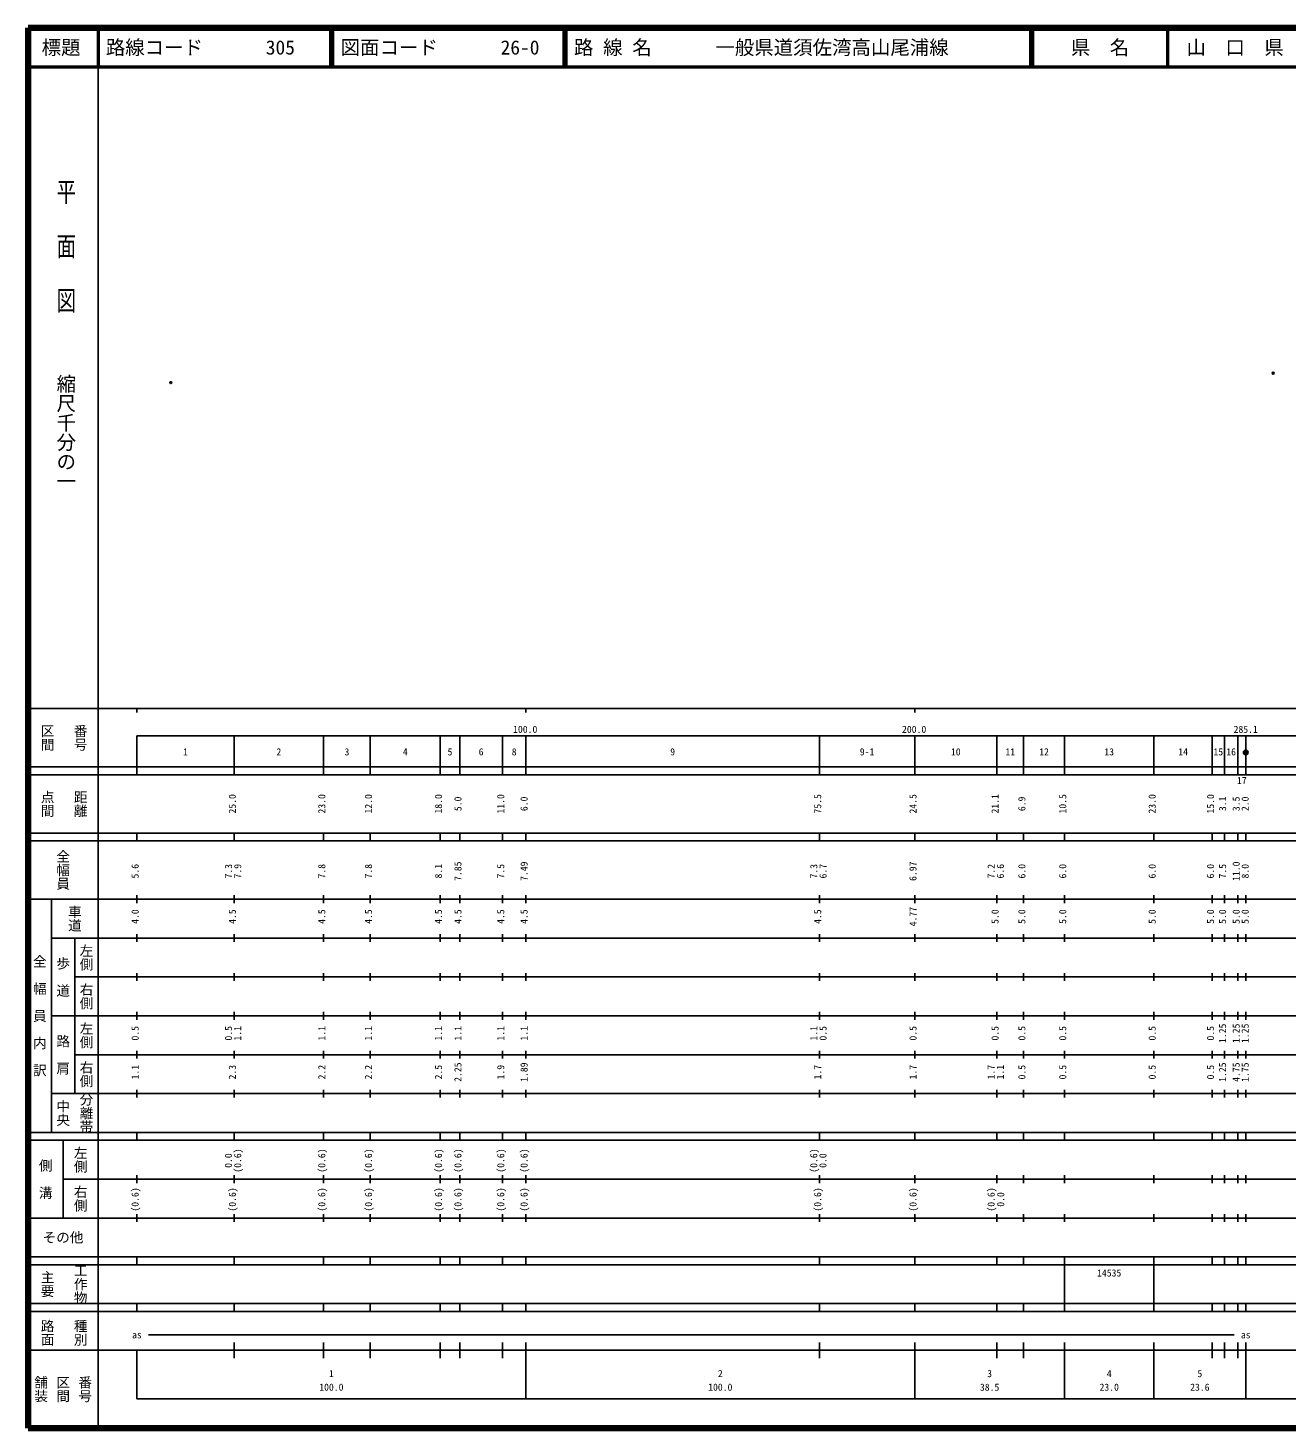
# Model space of a CAD drawing. Units: millimetres on the paper. Extents: x 40 to 680, y 20 to 380.
# Drawn here: x 40 to 363.7, y 20 to 380 of the extents above; entities that cross this region are included whole.
import ezdxf
from ezdxf.enums import TextEntityAlignment as Align

# ---------------------------------------------------------------- set-up
doc = ezdxf.new("R2010")
doc.units = ezdxf.units.MM
doc.header["$PDMODE"] = 32
doc.header["$PDSIZE"] = 0.5
doc.layers.add('M-OTRS', color=6, linetype='Continuous')
doc.layers.add('M-TTL-TXT', color=7, linetype='Continuous')
for name, color, linetype, lineweight in [('M-TTL', 2, 'Continuous', 140), ('M-TTL-BAND', 7, 'Continuous', 25), ('M-TTL-LINE', 7, 'Continuous', 50)]:
    doc.layers.add(name, color=color, linetype=linetype, lineweight=lineweight)
doc.styles.add('@ＭＳ ゴシック', font='')
doc.styles.add('ＭＳ ゴシック', font='')
doc.styles.get('@ＭＳ ゴシック').set_extended_font_data('@MS Gothic')
doc.styles.get('ＭＳ ゴシック').set_extended_font_data('MS Gothic')

msp = doc.modelspace()

# ---------------------------------------------------------------- hatches: boundary and pattern name
at = {"layer": 'M-TTL-BAND'}
msp.add_hatch(color=256, dxfattribs=at).paths.add_polyline_path([(353.715, 193.736), (353.714, 193.759), (353.713, 193.783), (353.711, 193.806), (353.707, 193.829), (353.703, 193.853), (353.698, 193.876), (353.692, 193.898), (353.685, 193.921), (353.678, 193.943), (353.669, 193.965), (353.66, 193.987), (353.649, 194.008), (353.638, 194.029), (353.626, 194.049), (353.614, 194.069), (353.6, 194.088), (353.586, 194.107), (353.571, 194.125), (353.555, 194.143), (353.539, 194.16), (353.522, 194.176), (353.504, 194.192), (353.486, 194.207), (353.467, 194.221), (353.448, 194.234), (353.428, 194.247), (353.408, 194.259), (353.387, 194.27), (353.366, 194.28), (353.344, 194.29), (353.322, 194.298), (353.3, 194.306), (353.278, 194.313), (353.255, 194.319), (353.232, 194.324), (353.209, 194.328), (353.185, 194.331), (353.162, 194.334), (353.138, 194.335), (353.115, 194.336), (353.091, 194.335), (353.068, 194.334), (353.044, 194.331), (353.021, 194.328), (352.998, 194.324), (352.975, 194.319), (352.952, 194.313), (352.929, 194.306), (352.907, 194.298), (352.885, 194.29), (352.864, 194.28), (352.842, 194.27), (352.822, 194.259), (352.801, 194.247), (352.781, 194.234), (352.762, 194.221), (352.743, 194.207), (352.725, 194.192), (352.708, 194.176), (352.691, 194.16), (352.674, 194.143), (352.659, 194.125), (352.644, 194.107), (352.629, 194.088), (352.616, 194.069), (352.603, 194.049), (352.591, 194.029), (352.58, 194.008), (352.57, 193.987), (352.56, 193.965), (352.552, 193.943), (352.544, 193.921), (352.537, 193.898), (352.531, 193.876), (352.526, 193.853), (352.522, 193.829), (352.519, 193.806), (352.517, 193.783), (352.515, 193.759), (352.515, 193.736), (352.515, 193.712), (352.517, 193.689), (352.519, 193.665), (352.522, 193.642), (352.526, 193.619), (352.531, 193.596), (352.537, 193.573), (352.544, 193.55), (352.552, 193.528), (352.56, 193.506), (352.57, 193.484), (352.58, 193.463), (352.591, 193.442), (352.603, 193.422), (352.616, 193.402), (352.629, 193.383), (352.644, 193.364), (352.659, 193.346), (352.674, 193.328), (352.691, 193.311), (352.708, 193.295), (352.725, 193.279), (352.743, 193.264), (352.762, 193.25), (352.781, 193.237), (352.801, 193.224), (352.822, 193.212), (352.842, 193.201), (352.864, 193.191), (352.885, 193.181), (352.907, 193.173), (352.929, 193.165), (352.952, 193.158), (352.975, 193.152), (352.998, 193.147), (353.021, 193.143), (353.044, 193.14), (353.068, 193.137), (353.091, 193.136), (353.115, 193.136), (353.138, 193.136), (353.162, 193.137), (353.185, 193.14), (353.209, 193.143), (353.232, 193.147), (353.255, 193.152), (353.278, 193.158), (353.3, 193.165), (353.322, 193.173), (353.344, 193.181), (353.366, 193.191), (353.387, 193.201), (353.408, 193.212), (353.428, 193.224), (353.448, 193.237), (353.467, 193.25), (353.486, 193.264), (353.504, 193.279), (353.522, 193.295), (353.539, 193.311), (353.555, 193.328), (353.571, 193.346), (353.586, 193.364), (353.6, 193.383), (353.614, 193.402), (353.626, 193.422), (353.638, 193.442), (353.649, 193.463), (353.66, 193.484), (353.669, 193.506), (353.678, 193.528), (353.685, 193.55), (353.692, 193.573), (353.698, 193.596), (353.703, 193.619), (353.707, 193.642), (353.711, 193.665), (353.713, 193.689), (353.714, 193.712)])

# ---------------------------------------------------------------- linework, layer by layer
at = {"layer": 'M-OTRS'}
for p in [(76.705, 288.806), (360.152, 291.232)]:
    msp.add_point(p, dxfattribs=at)
at = {"layer": 'M-TTL'}
for p, q in [((40, 380), (40, 20)), ((680, 380), (40, 380)), ((40, 20), (680, 20))]:
    msp.add_line(p, q, dxfattribs=at)
at = {"layer": 'M-TTL-BAND'}
for p, q in [((58, 370), (58, 20)), ((40, 205), (579, 205)), ((68, 205), (68, 204)), ((168, 205), (168, 204)), ((268, 205), (268, 204)), ((68, 198), (579, 198)), ((68, 198), (68, 188)), ((93, 188), (93, 198)), ((116, 188), (116, 198)), ((128, 188), (128, 198)), ((146, 188), (146, 198)), ((151, 188), (151, 198)), ((162, 188), (162, 198)), ((168, 188), (168, 198)), ((243.5, 188), (243.5, 198)), ((268, 188), (268, 198)), ((289.1, 188), (289.1, 198)), ((296, 188), (296, 198)), ((306.5, 188), (306.5, 198)), ((329.5, 188), (329.5, 198)), ((344.5, 188), (344.5, 198)), ((347.6, 188), (347.6, 198)), ((351.1, 188), (351.1, 198)), ((353.1, 188), (353.1, 198)), ((40, 190), (579, 190)), ((40, 188), (579, 188)), ((40, 173), (579, 173)), ((68, 171), (68, 173)), ((93, 171), (93, 173)), ((116, 171), (116, 173)), ((128, 171), (128, 173)), ((146, 171), (146, 173)), ((151, 171), (151, 173)), ((162, 171), (162, 173)), ((168, 171), (168, 173)), ((243.5, 171), (243.5, 173)), ((268, 171), (268, 173)), ((289.1, 171), (289.1, 173)), ((296, 171), (296, 173)), ((306.5, 171), (306.5, 173)), ((329.5, 171), (329.5, 173)), ((344.5, 171), (344.5, 173)), ((347.6, 171), (347.6, 173)), ((351.1, 171), (351.1, 173)), ((353.1, 171), (353.1, 173)), ((40, 171), (579, 171)), ((40, 156), (579, 156)), ((46, 96), (46, 156)), ((68, 155), (68, 157)), ((93, 155), (93, 157)), ((116, 155), (116, 157)), ((128, 155), (128, 157)), ((146, 155), (146, 157)), ((151, 155), (151, 157)), ((162, 155), (162, 157)), ((168, 155), (168, 157)), ((243.5, 155), (243.5, 157)), ((268, 155), (268, 157)), ((289.1, 155), (289.1, 157)), ((296, 155), (296, 157)), ((306.5, 155), (306.5, 157)), ((329.5, 155), (329.5, 157)), ((344.5, 155), (344.5, 157)), ((347.6, 155), (347.6, 157)), ((351.1, 155), (351.1, 157)), ((353.1, 155), (353.1, 157)), ((46, 146), (579, 146)), ((52, 146), (52, 106)), ((68, 145), (68, 147)), ((93, 145), (93, 147)), ((116, 145), (116, 147)), ((128, 145), (128, 147)), ((146, 145), (146, 147)), ((151, 145), (151, 147)), ((162, 145), (162, 147)), ((168, 145), (168, 147)), ((243.5, 145), (243.5, 147)), ((268, 145), (268, 147)), ((289.1, 145), (289.1, 147)), ((296, 145), (296, 147)), ((306.5, 145), (306.5, 147)), ((329.5, 145), (329.5, 147)), ((344.5, 145), (344.5, 147)), ((347.6, 145), (347.6, 147)), ((351.1, 145), (351.1, 147)), ((353.1, 145), (353.1, 147)), ((68, 135), (68, 137)), ((93, 135), (93, 137)), ((116, 135), (116, 137)), ((128, 135), (128, 137)), ((146, 135), (146, 137)), ((151, 135), (151, 137)), ((162, 135), (162, 137)), ((168, 135), (168, 137)), ((243.5, 135), (243.5, 137)), ((268, 135), (268, 137)), ((289.1, 135), (289.1, 137)), ((296, 135), (296, 137)), ((306.5, 135), (306.5, 137)), ((329.5, 135), (329.5, 137)), ((344.5, 135), (344.5, 137)), ((347.6, 135), (347.6, 137)), ((351.1, 135), (351.1, 137)), ((353.1, 135), (353.1, 137)), ((52, 136), (579, 136)), ((46, 126), (579, 126)), ((68, 125), (68, 127)), ((93, 125), (93, 127)), ((116, 125), (116, 127)), ((128, 125), (128, 127)), ((146, 125), (146, 127)), ((151, 125), (151, 127)), ((162, 125), (162, 127)), ((168, 125), (168, 127)), ((243.5, 125), (243.5, 127)), ((268, 125), (268, 127)), ((289.1, 125), (289.1, 127)), ((296, 125), (296, 127)), ((306.5, 125), (306.5, 127)), ((329.5, 125), (329.5, 127)), ((344.5, 125), (344.5, 127)), ((347.6, 125), (347.6, 127)), ((351.1, 125), (351.1, 127)), ((353.1, 125), (353.1, 127)), ((52, 116), (579, 116)), ((68, 115), (68, 117)), ((93, 115), (93, 117)), ((116, 115), (116, 117)), ((128, 115), (128, 117)), ((146, 115), (146, 117)), ((151, 115), (151, 117)), ((162, 115), (162, 117)), ((168, 115), (168, 117)), ((243.5, 115), (243.5, 117)), ((268, 115), (268, 117)), ((289.1, 115), (289.1, 117)), ((296, 115), (296, 117)), ((306.5, 115), (306.5, 117)), ((329.5, 115), (329.5, 117)), ((344.5, 115), (344.5, 117)), ((347.6, 115), (347.6, 117)), ((351.1, 115), (351.1, 117)), ((353.1, 115), (353.1, 117)), ((46, 106), (579, 106)), ((68, 105), (68, 107)), ((93, 105), (93, 107)), ((116, 105), (116, 107)), ((128, 105), (128, 107)), ((146, 105), (146, 107)), ((151, 105), (151, 107)), ((162, 105), (162, 107)), ((168, 105), (168, 107)), ((243.5, 105), (243.5, 107)), ((268, 105), (268, 107)), ((289.1, 105), (289.1, 107)), ((296, 105), (296, 107)), ((306.5, 105), (306.5, 107)), ((329.5, 105), (329.5, 107)), ((344.5, 105), (344.5, 107)), ((347.6, 105), (347.6, 107)), ((351.1, 105), (351.1, 107)), ((353.1, 105), (353.1, 107)), ((40, 96), (579, 96)), ((40, 94), (579, 94)), ((49, 94), (49, 74)), ((68, 94), (68, 96)), ((93, 94), (93, 96)), ((116, 94), (116, 96)), ((128, 94), (128, 96)), ((146, 94), (146, 96)), ((151, 94), (151, 96)), ((162, 94), (162, 96)), ((168, 94), (168, 96)), ((243.5, 94), (243.5, 96)), ((268, 94), (268, 96)), ((289.1, 94), (289.1, 96)), ((296, 94), (296, 96)), ((306.5, 94), (306.5, 96)), ((329.5, 94), (329.5, 96)), ((344.5, 94), (344.5, 96)), ((347.6, 94), (347.6, 96)), ((351.1, 94), (351.1, 96)), ((353.1, 94), (353.1, 96)), ((49, 84), (579, 84)), ((68, 83), (68, 85)), ((93, 83), (93, 85)), ((116, 83), (116, 85)), ((128, 83), (128, 85)), ((146, 83), (146, 85)), ((151, 83), (151, 85)), ((162, 83), (162, 85)), ((168, 83), (168, 85)), ((243.5, 83), (243.5, 85)), ((268, 83), (268, 85)), ((289.1, 83), (289.1, 85)), ((296, 83), (296, 85)), ((306.5, 83), (306.5, 85)), ((329.5, 83), (329.5, 85)), ((344.5, 83), (344.5, 85)), ((347.6, 83), (347.6, 85)), ((351.1, 83), (351.1, 85)), ((353.1, 83), (353.1, 85)), ((40, 74), (579, 74)), ((68, 73), (68, 75)), ((93, 73), (93, 75)), ((116, 73), (116, 75)), ((128, 73), (128, 75)), ((146, 73), (146, 75)), ((151, 73), (151, 75)), ((162, 73), (162, 75)), ((168, 73), (168, 75)), ((243.5, 73), (243.5, 75)), ((268, 73), (268, 75)), ((289.1, 73), (289.1, 75)), ((296, 73), (296, 75)), ((306.5, 73), (306.5, 75)), ((329.5, 73), (329.5, 75)), ((344.5, 73), (344.5, 75)), ((347.6, 73), (347.6, 75)), ((351.1, 73), (351.1, 75)), ((353.1, 73), (353.1, 75)), ((40, 64), (579, 64)), ((40, 62), (579, 62)), ((68, 62), (68, 64)), ((93, 62), (93, 64)), ((116, 62), (116, 64)), ((128, 62), (128, 64)), ((146, 62), (146, 64)), ((151, 62), (151, 64)), ((162, 62), (162, 64)), ((168, 62), (168, 64)), ((243.5, 62), (243.5, 64)), ((268, 62), (268, 64)), ((289.1, 62), (289.1, 64)), ((296, 62), (296, 64)), ((306.5, 62), (306.5, 64)), ((306.5, 52), (306.5, 62)), ((329.5, 62), (329.5, 64)), ((329.5, 52), (329.5, 62)), ((344.5, 62), (344.5, 64)), ((347.6, 62), (347.6, 64)), ((351.1, 62), (351.1, 64)), ((353.1, 62), (353.1, 64)), ((40, 52), (579, 52)), ((68, 50), (68, 52)), ((93, 50), (93, 52)), ((116, 50), (116, 52)), ((128, 50), (128, 52)), ((146, 50), (146, 52)), ((151, 50), (151, 52)), ((162, 50), (162, 52)), ((168, 50), (168, 52)), ((243.5, 50), (243.5, 52)), ((268, 50), (268, 52)), ((289.1, 50), (289.1, 52)), ((296, 50), (296, 52)), ((306.5, 50), (306.5, 52)), ((329.5, 50), (329.5, 52)), ((344.5, 50), (344.5, 52)), ((347.6, 50), (347.6, 52)), ((351.1, 50), (351.1, 52)), ((353.1, 50), (353.1, 52)), ((40, 50), (579, 50)), ((71, 44), (350.1, 44)), ((40, 40), (579, 40)), ((68, 40), (68, 27.5)), ((93, 38), (93, 42)), ((116, 38), (116, 42)), ((128, 38), (128, 42)), ((146, 38), (146, 42)), ((151, 38), (151, 42)), ((162, 38), (162, 42)), ((168, 27.5), (168, 42)), ((243.5, 38), (243.5, 42)), ((268, 27.5), (268, 42)), ((289.1, 38), (289.1, 42)), ((296, 38), (296, 42)), ((306.5, 27.5), (306.5, 42)), ((329.5, 27.5), (329.5, 42)), ((344.5, 38), (344.5, 42)), ((347.6, 38), (347.6, 42)), ((351.1, 38), (351.1, 42)), ((353.1, 27.5), (353.1, 42)), ((68, 27.5), (579, 27.5))]:
    msp.add_line(p, q, dxfattribs=at)
msp.add_circle((353.115, 193.736), 0.6, dxfattribs=at)
at = {"layer": 'M-TTL-LINE'}
for p, q in [((58, 380), (58, 370)), ((117.75, 380), (117.75, 370)), ((118.25, 380), (118.25, 370)), ((177.75, 380), (177.75, 370)), ((178.25, 380), (178.25, 370)), ((297.75, 380), (297.75, 370)), ((298.25, 380), (298.25, 370)), ((333, 380), (333, 370)), ((40, 370), (680, 370))]:
    msp.add_line(p, q, dxfattribs=at)

# ---------------------------------------------------------------- texts
at = {"layer": 'M-TTL-BAND', "style": '@ＭＳ ゴシック', "width": 1.4}
msp.add_text('平  面  図', height=3.666, rotation=270, dxfattribs=at).set_placement((49.777, 306.475), align=Align.MIDDLE_RIGHT)
at = {"layer": 'M-TTL-BAND', "style": '@ＭＳ ゴシック'}
msp.add_text('縮尺千分の一', height=3.666, rotation=270, dxfattribs=at).set_placement((49.777, 261.03), align=Align.MIDDLE_RIGHT)
for s, p in [('区間', (45, 197.5)), ('番号', (53.5, 197.5)), ('点間', (45, 180.5)), ('距離', (53.5, 180.5)), ('全幅員', (49, 163.5)), ('車道', (52, 151)), ('左側', (55, 141)), ('全\u3000幅\u3000員\u3000内\u3000訳', (43, 126)), ('歩\u3000道', (49, 136)), ('右側', (55, 131)), ('左側', (55, 121)), ('路\u3000肩', (49, 116)), ('右側', (55, 111)), ('分離帯', (55, 101)), ('中央', (49, 101)), ('左側', (53.5, 89)), ('側\u3000溝', (44.5, 84)), ('右側', (53.5, 79)), ('工作物', (53.5, 57)), ('主要', (45, 57)), ('路面', (45, 44.5)), ('種別', (53.5, 44.5)), ('舗装', (43.333, 30)), ('区間', (49, 30)), ('番号', (54.667, 30))]:
    msp.add_text(s, height=2.566, rotation=270, dxfattribs=at).set_placement(p, align=Align.MIDDLE_CENTER)
at = {"layer": 'M-TTL-BAND', "style": 'ＭＳ ゴシック'}
for s, p in [('100.0', (167.844, 198.195)), ('200.0', (267.844, 198.195)), ('285.1', (353.1, 198.195)), ('1', (80.5, 192.405)), ('2', (104.5, 192.405)), ('3', (122, 192.405)), ('4', (137, 192.405)), ('5', (148.5, 192.405)), ('6', (156.5, 192.405)), ('8', (165, 192.405)), ('9', (205.75, 192.405)), ('9-1', (255.75, 192.405)), ('10', (278.55, 192.405)), ('11', (292.55, 192.405)), ('12', (301.25, 192.405)), ('13', (318, 192.405)), ('14', (337, 192.405)), ('15', (346.05, 192.405)), ('16', (349.35, 192.405)), ('17', (352.1, 185.031)), ('as', (68, 42.5)), ('as', (353.1, 42.5)), ('1', (118, 32.523)), ('2', (218, 32.523)), ('3', (287.25, 32.523)), ('4', (318, 32.523)), ('5', (341.3, 32.523)), ('100.0', (118, 29.033)), ('100.0', (218, 29.033)), ('38.5', (287.25, 29.033)), ('23.0', (318, 29.033)), ('23.6', (341.3, 29.033))]:
    msp.add_text(s, height=1.833, dxfattribs=at).set_placement(p, align=Align.BOTTOM_CENTER)
for s, p in [('25.0', (94, 180.5)), ('23.0', (117, 180.5)), ('12.0', (129, 180.5)), ('18.0', (147, 180.5)), ('5.0', (152, 180.5)), ('11.0', (163, 180.5)), ('6.0', (169, 180.5)), ('75.5', (244.5, 180.5)), ('24.5', (269, 180.5)), ('21.1', (290.1, 180.5)), ('6.9', (297, 180.5)), ('10.5', (307.5, 180.5)), ('23.0', (330.5, 180.5)), ('15.0', (345.5, 180.5)), ('3.1', (348.6, 180.5)), ('3.5', (352.1, 180.5)), ('2.0', (354.411, 180.5)), ('5.6', (69, 163.174)), ('7.3', (93, 163.174)), ('7.9', (95.37, 163.174)), ('7.8', (117, 163.174)), ('7.8', (129, 163.174)), ('8.1', (147, 163.174)), ('7.85', (152, 163.174)), ('7.5', (163, 163.174)), ('7.49', (169, 163.174)), ('7.3', (243.5, 163.174)), ('6.7', (245.87, 163.174)), ('6.97', (269, 163.174)), ('7.2', (289.1, 163.174)), ('6.6', (291.47, 163.174)), ('6.0', (297, 163.174)), ('6.0', (307.5, 163.174)), ('6.0', (330.5, 163.174)), ('6.0', (345.5, 163.174)), ('7.5', (348.6, 163.174)), ('11.0', (352.1, 163.174)), ('8.0', (354.411, 163.174)), ('4.0', (69, 151.5)), ('4.5', (94, 151.5)), ('4.5', (117, 151.5)), ('4.5', (129, 151.5)), ('4.5', (147, 151.5)), ('4.5', (152, 151.5)), ('4.5', (163, 151.5)), ('4.5', (169, 151.5)), ('4.5', (244.5, 151.5)), ('4.77', (269, 151.5)), ('5.0', (290.1, 151.5)), ('5.0', (297, 151.5)), ('5.0', (307.5, 151.5)), ('5.0', (330.5, 151.5)), ('5.0', (345.5, 151.5)), ('5.0', (348.6, 151.5)), ('5.0', (352.1, 151.5)), ('5.0', (354.411, 151.5)), ('0.5', (69, 121.5)), ('0.5', (93, 121.5)), ('1.1', (95.37, 121.5)), ('1.1', (117, 121.5)), ('1.1', (129, 121.5)), ('1.1', (147, 121.5)), ('1.1', (152, 121.5)), ('1.1', (163, 121.5)), ('1.1', (169, 121.5)), ('1.1', (243.5, 121.5)), ('0.5', (245.87, 121.5)), ('0.5', (269, 121.5)), ('0.5', (290.1, 121.5)), ('0.5', (297, 121.5)), ('0.5', (307.5, 121.5)), ('0.5', (330.5, 121.5)), ('0.5', (345.5, 121.5)), ('1.25', (348.6, 121.5)), ('1.25', (352.1, 121.5)), ('1.25', (354.411, 121.5)), ('1.1', (69, 111.5)), ('2.3', (94, 111.5)), ('2.2', (117, 111.5)), ('2.2', (129, 111.5)), ('2.5', (147, 111.5)), ('2.25', (152, 111.5)), ('1.9', (163, 111.5)), ('1.89', (169, 111.5)), ('1.7', (244.5, 111.5)), ('1.7', (269, 111.5)), ('1.7', (289.1, 111.5)), ('1.1', (291.47, 111.5)), ('0.5', (297, 111.5)), ('0.5', (307.5, 111.5)), ('0.5', (330.5, 111.5)), ('0.5', (345.5, 111.5)), ('1.25', (348.6, 111.5)), ('4.75', (352.1, 111.5)), ('1.75', (354.411, 111.5)), ('0.0', (92.978, 88.764)), ('(0.6)', (95.37, 88.764)), ('(0.6)', (117, 88.764)), ('(0.6)', (129, 88.764)), ('(0.6)', (147, 88.764)), ('(0.6)', (152, 88.764)), ('(0.6)', (163, 88.764)), ('(0.6)', (169, 88.764)), ('(0.6)', (243.5, 88.764)), ('0.0', (245.847, 88.764)), ('(0.6)', (69, 78.764)), ('(0.6)', (94, 78.764)), ('(0.6)', (117, 78.764)), ('(0.6)', (129, 78.764)), ('(0.6)', (147, 78.764)), ('(0.6)', (152, 78.764)), ('(0.6)', (163, 78.764)), ('(0.6)', (169, 78.764)), ('(0.6)', (244.5, 78.764)), ('(0.6)', (269, 78.764)), ('(0.6)', (289.1, 78.764)), ('0.0', (291.555, 78.764))]:
    msp.add_text(s, height=1.833, rotation=90, dxfattribs=at).set_placement(p, align=Align.BOTTOM_CENTER)
msp.add_text('その他', height=2.566, dxfattribs=at).set_placement((49, 69), align=Align.MIDDLE_CENTER)
msp.add_text('14535', height=1.833, dxfattribs=at).set_placement((314.875, 58.405), align=Align.BOTTOM_LEFT)
at = {"layer": 'M-TTL-TXT', "style": 'ＭＳ ゴシック'}
for s, p in [('標題', (48.5, 375)), ('県\u3000名', (315.625, 375)), ('山\u3000口\u3000県', (350.375, 375))]:
    msp.add_text(s, height=3.666, dxfattribs=at).set_placement(p, align=Align.MIDDLE_CENTER)
for s, p in [('路線コード', (60, 375)), ('305', (101.142, 375)), ('図面コード', (120.38, 375)), ('26-0', (161.521, 375)), ('路 線 名', (180.38, 375)), ('一般県道須佐湾高山尾浦線', (216.734, 375))]:
    msp.add_text(s, height=3.666, dxfattribs=at).set_placement(p, align=Align.MIDDLE_LEFT)

doc.saveas('drawing.dxf')
